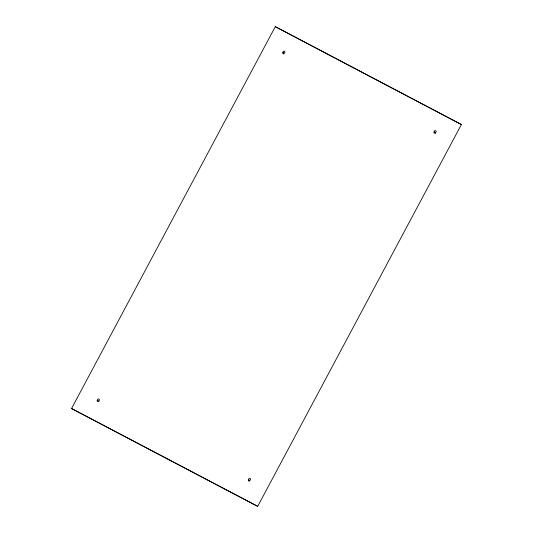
<?xml version="1.0" encoding="UTF-8"?>
<svg xmlns="http://www.w3.org/2000/svg" width="533" height="533" viewBox="0 0 533 533"><rect width="100%" height="100%" fill="white"/><g stroke="black" fill="none" stroke-linecap="round" stroke-linejoin="round"><path stroke-width="0.8" d="M71.555 408.531L257.699 506.35L71.555 408.531L275.301 26.65L461.418 124.549L275.301 26.65M257.699 506.35L461.445 124.469M249.604 481.099A0.986 0.966 20.4 0 1 248.325 480.113M98.991 401.102A0.986 0.966 20.4 0 1 98.445 401.609M97.759 401.615A0.986 0.966 20.4 0 1 97.119 400.51M435.761 132.83A0.986 0.966 20.4 0 1 435.641 133.003M435.488 133.143A0.986 0.966 20.4 0 1 433.955 132.037M284.149 53.753A0.986 0.966 20.4 0 1 282.697 52.707M248.818 479.933A0.986 0.966 20.4 0 0 250.51 479.767A0.986 0.966 20.4 0 0 249.497 478.407A0.986 0.966 20.4 0 0 248.818 479.933M97.599 400.463A0.986 0.966 20.4 0 0 99.291 400.296A0.986 0.966 20.4 0 0 98.272 398.937A0.986 0.966 20.4 0 0 97.599 400.463M434.395 132.131A0.986 0.966 20.4 0 0 436.087 131.964A0.986 0.966 20.4 0 0 435.075 130.605A0.986 0.966 20.4 0 0 434.395 132.131M283.17 52.66A0.986 0.966 20.4 0 0 284.862 52.494A0.986 0.966 20.4 0 0 283.849 51.141A0.986 0.966 20.4 0 0 283.17 52.66"/></g></svg>
